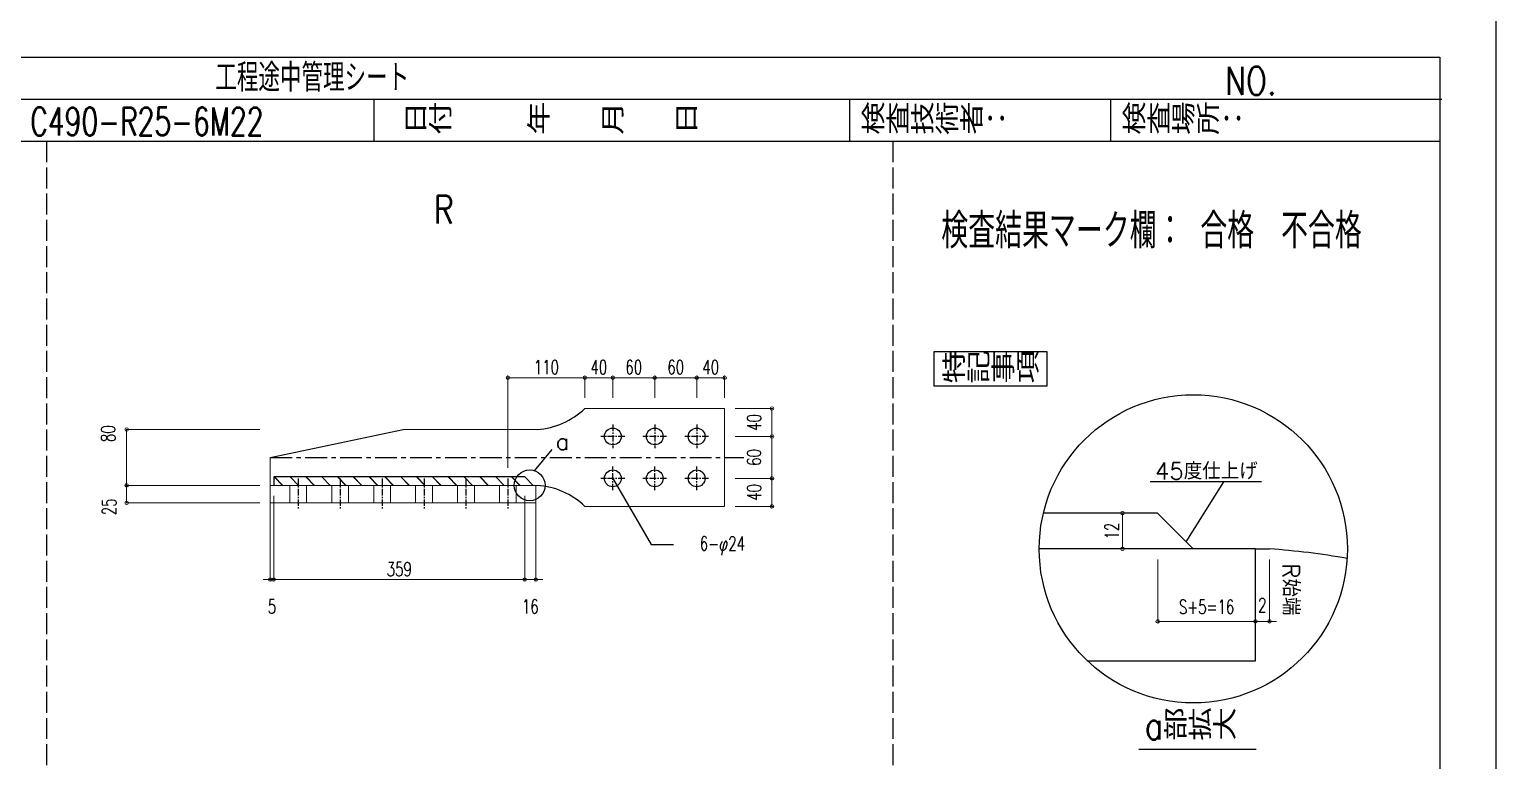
# Model space of a CAD drawing. Header units: millimetres. Extents: x -4568 to 36914, y -114 to 17788.
# Drawn here: x 12456 to 14553, y 6042 to 7088 of the extents above; entities that cross this region are included whole.
import ezdxf
from ezdxf.enums import TextEntityAlignment as Align

# ---------------------------------------------------------------- set-up
doc = ezdxf.new("R2010")
doc.units = ezdxf.units.MM
doc.header["$LTSCALE"] = 5
for name, pattern in [('ACAD_ISO03W100', [30, 12, -18]), ('CENTER1', [10, 6.25, -1.25, 1.25, -1.25]), ('DASHED', [7.5, 6, -1.5]), ('JIS_08_50', [53, 50, -1.125, 0.75, -1.125])]:
    doc.linetypes.add(name, pattern=pattern)
doc.layers.get('0').update_dxf_attribs({"color": 255})
doc.layers.get('DEFPOINTS').update_dxf_attribs({"color": 255})
for name, color, linetype in [('CENTER', 2, 'JIS_08_50'), ('LAYER6', 7, 'Continuous'), ('寸法', 4, 'Continuous'), ('溶接', 241, 'Continuous'), ('補助線', 7, 'ACAD_ISO03W100'), ('金物', 142, 'Continuous')]:
    doc.layers.add(name, color=color, linetype=linetype)
doc.styles.add('KANJI', font='simplex.shx', dxfattribs={"width": 0.7, "bigfont": 'extfont2.shx'})
doc.styles.get("Standard").update_dxf_attribs({"font": 'simplex.shx', "width": 0.7, "height": 2.5, "bigfont": '@extfont2.shx'})
doc.styles.add('SUNPOU', font='simplex.shx', dxfattribs={"width": 0.7, "bigfont": 'extfont2.shx'})
doc.dimstyles.new('一般寸法-小さめ', dxfattribs={"dimscale": 10, "dimtxt": 2, "dimasz": 0.5, "dimexe": 0.125, "dimexo": 1.5, "dimgap": 0.5, "dimtad": 1, "dimtxsty": 'KANJI', "dimblk": 'ORIGIN', "dimcen": 0, "dimclrd": 256, "dimclre": 256, "dimclrt": 256, "dimadec": 0, "dimazin": 0, "dimtfac": 1, "dimtmove": 2, "dimatfit": 2, "dimfxl": 0, "dimtolj": 2, "dimlwd": 5, "dimlwe": 5, "dimarcsym": 0})

# ---------------------------------------------------------------- blocks, each defined once
blk = doc.blocks.new('_Origin')
at = {"color": 0, "linetype": 'ByBlock', "lineweight": -2}
blk.add_line((0, 0), (-1, 0), dxfattribs=at)
blk.add_circle((0, 0), 0.5, dxfattribs=at)
blk = doc.blocks.new('*D817')
at = {"layer": 'DEFPOINTS', "color": 0, "ltscale": 4, "transparency": 16777216}
for p in [(14069.7, 6344.9), (14209.7, 6344.9), (14209.7, 6241.2)]:
    blk.add_point(p, dxfattribs=at)
at = {"layer": '寸法', "lineweight": 5, "ltscale": 4, "transparency": 16777216}
for p, q in [((14069.7, 6329.9), (14069.7, 6239.9)), ((14209.7, 6329.9), (14209.7, 6239.9)), ((14074.7, 6241.2), (14204.7, 6241.2))]:
    blk.add_line(p, q, dxfattribs=at)
at = {"layer": '寸法', "lineweight": 5, "ltscale": 4, "transparency": 16777216, "xscale": 5, "yscale": 5, "zscale": 5, "rotation": 180}
blk.add_blockref('_Origin', (14069.7, 6241.2), dxfattribs=at)
at = {"layer": '寸法', "lineweight": 5, "ltscale": 4, "transparency": 16777216, "xscale": 5, "yscale": 5, "zscale": 5}
blk.add_blockref('_Origin', (14209.7, 6241.2), dxfattribs=at)
at = {"layer": '寸法', "ltscale": 4, "transparency": 16777216, "insert": (14139.7, 6262), "char_height": 20, "attachment_point": 5, "style": 'KANJI'}
blk.add_mtext('\\A2;S+5=16', dxfattribs=at)
blk = doc.blocks.new('*D818')
at = {"layer": 'DEFPOINTS', "color": 0, "ltscale": 4, "transparency": 16777216}
for p in [(14209.7, 6344.9), (14229.7, 6344.9), (14229.7, 6241.2)]:
    blk.add_point(p, dxfattribs=at)
at = {"layer": '寸法', "lineweight": 5, "ltscale": 4, "transparency": 16777216}
for p, q in [((14209.7, 6329.9), (14209.7, 6239.9)), ((14229.7, 6329.9), (14229.7, 6239.9)), ((14204.7, 6241.2), (14199.7, 6241.2)), ((14209.7, 6241.2), (14229.7, 6241.2)), ((14234.7, 6241.2), (14239.7, 6241.2))]:
    blk.add_line(p, q, dxfattribs=at)
at = {"layer": '寸法', "lineweight": 5, "ltscale": 4, "transparency": 16777216, "xscale": 5, "yscale": 5, "zscale": 5}
blk.add_blockref('_Origin', (14209.7, 6241.2), dxfattribs=at)
at = {"layer": '寸法', "lineweight": 5, "ltscale": 4, "transparency": 16777216, "xscale": 5, "yscale": 5, "zscale": 5, "rotation": 180}
blk.add_blockref('_Origin', (14229.7, 6241.2), dxfattribs=at)
at = {"layer": '寸法', "ltscale": 4, "transparency": 16777216, "insert": (14219.3, 6264.2), "char_height": 20, "attachment_point": 5, "style": 'KANJI'}
blk.add_mtext('\\A2;2', dxfattribs=at)
blk = doc.blocks.new('*D819')
at = {"layer": 'DEFPOINTS', "color": 0, "linetype": 'Continuous', "transparency": 16777216}
for p in [(14069.7, 6395.9), (14019.3, 6344.9), (14069.7, 6344.9)]:
    blk.add_point(p, dxfattribs=at)
at = {"layer": '寸法', "linetype": 'Continuous', "lineweight": 5, "transparency": 16777216}
for p, q in [((14054.7, 6395.9), (14018, 6395.9)), ((14019.3, 6390.9), (14019.3, 6349.9)), ((14054.7, 6344.9), (14018, 6344.9))]:
    blk.add_line(p, q, dxfattribs=at)
at = {"layer": '寸法', "linetype": 'Continuous', "lineweight": 5, "transparency": 16777216, "xscale": 5, "yscale": 5, "zscale": 5}
for p, rotation in [((14019.3, 6395.9), 90), ((14019.3, 6344.9), 270)]:
    blk.add_blockref('_Origin', p, dxfattribs=dict(at, rotation=rotation))
at = {"layer": '寸法', "linetype": 'Continuous', "transparency": 16777216, "insert": (14004.3, 6370.4), "char_height": 20, "attachment_point": 5, "rotation": 90, "style": 'KANJI'}
blk.add_mtext('\\A2;12', dxfattribs=at)
blk = doc.blocks.new('*D872')
at = {"layer": 'DEFPOINTS', "color": 0, "transparency": 16777216}
for p in [(13140.3, 6589.7), (13250.3, 6547.2), (13140.3, 6445.7)]:
    blk.add_point(p, dxfattribs=at)
at = {"layer": '寸法', "lineweight": 5, "transparency": 16777216}
for p, q in [((13140.3, 6460.7), (13140.3, 6591)), ((13245.3, 6589.7), (13145.3, 6589.7)), ((13250.3, 6562.2), (13250.3, 6591))]:
    blk.add_line(p, q, dxfattribs=at)
at = {"layer": '寸法', "lineweight": 5, "transparency": 16777216, "xscale": 5, "yscale": 5, "zscale": 5, "rotation": 180}
blk.add_blockref('_Origin', (13140.3, 6589.7), dxfattribs=at)
at = {"layer": '寸法', "lineweight": 5, "transparency": 16777216, "xscale": 5, "yscale": 5, "zscale": 5}
blk.add_blockref('_Origin', (13250.3, 6589.7), dxfattribs=at)
at = {"layer": '寸法', "linetype": 'Continuous', "transparency": 16777216, "insert": (13195.3, 6604.7), "char_height": 20, "attachment_point": 5, "style": 'KANJI'}
blk.add_mtext('\\A2;110', dxfattribs=at)
blk = doc.blocks.new('*D873')
at = {"layer": 'DEFPOINTS', "color": 0, "transparency": 16777216}
for p in [(12594.9, 6515.7), (12800.3, 6515.7), (12800.3, 6435.7)]:
    blk.add_point(p, dxfattribs=at)
at = {"layer": '寸法', "lineweight": 5, "transparency": 16777216}
for p, q in [((12785.3, 6515.7), (12593.6, 6515.7)), ((12594.9, 6440.7), (12594.9, 6510.7)), ((12785.3, 6435.7), (12593.6, 6435.7))]:
    blk.add_line(p, q, dxfattribs=at)
at = {"layer": '寸法', "lineweight": 5, "transparency": 16777216, "xscale": 5, "yscale": 5, "zscale": 5}
for p, rotation in [((12594.9, 6515.7), 90), ((12594.9, 6435.7), 270)]:
    blk.add_blockref('_Origin', p, dxfattribs=dict(at, rotation=rotation))
at = {"layer": '寸法', "transparency": 16777216, "insert": (12568.6, 6509.7), "char_height": 20, "attachment_point": 5, "rotation": 90, "style": 'KANJI'}
blk.add_mtext('\\A2;80', dxfattribs=at)
blk = doc.blocks.new('*D879')
at = {"layer": 'DEFPOINTS', "color": 0, "transparency": 16777216}
for p in [(12594.9, 6435.7), (12800.3, 6435.7), (12800.3, 6410.7)]:
    blk.add_point(p, dxfattribs=at)
at = {"layer": '寸法', "lineweight": 5, "transparency": 16777216}
for p, q in [((12785.3, 6435.7), (12593.6, 6435.7)), ((12594.9, 6415.7), (12594.9, 6430.7)), ((12785.3, 6410.7), (12593.6, 6410.7))]:
    blk.add_line(p, q, dxfattribs=at)
at = {"layer": '寸法', "lineweight": 5, "transparency": 16777216, "xscale": 5, "yscale": 5, "zscale": 5}
for p, rotation in [((12594.9, 6435.7), 90), ((12594.9, 6410.7), 270)]:
    blk.add_blockref('_Origin', p, dxfattribs=dict(at, rotation=rotation))
at = {"layer": '寸法', "transparency": 16777216, "insert": (12569.9, 6405), "char_height": 20, "attachment_point": 5, "rotation": 90, "style": 'KANJI'}
blk.add_mtext('\\A2;25', dxfattribs=at)
blk = doc.blocks.new('*D874')
at = {"layer": 'DEFPOINTS', "color": 0, "transparency": 16777216}
for p in [(13450.3, 6545.7), (13450.3, 6505.7), (13518, 6505.7)]:
    blk.add_point(p, dxfattribs=at)
at = {"layer": '寸法', "lineweight": 5, "transparency": 16777216}
for p, q in [((13465.3, 6545.7), (13519.2, 6545.7)), ((13518, 6540.7), (13518, 6510.7)), ((13465.3, 6505.7), (13519.2, 6505.7))]:
    blk.add_line(p, q, dxfattribs=at)
at = {"layer": '寸法', "lineweight": 5, "transparency": 16777216, "xscale": 5, "yscale": 5, "zscale": 5}
for p, rotation in [((13518, 6545.7), 90), ((13518, 6505.7), 270)]:
    blk.add_blockref('_Origin', p, dxfattribs=dict(at, rotation=rotation))
at = {"layer": '寸法', "transparency": 16777216, "insert": (13492.6, 6525.7), "char_height": 20, "attachment_point": 5, "rotation": 90, "style": 'KANJI'}
blk.add_mtext('\\A2;40', dxfattribs=at)
blk = doc.blocks.new('*D875')
at = {"layer": 'DEFPOINTS', "color": 0, "transparency": 16777216}
for p in [(13450.3, 6445.7), (13450.3, 6405.7), (13518, 6405.7)]:
    blk.add_point(p, dxfattribs=at)
at = {"layer": '寸法', "lineweight": 5, "transparency": 16777216}
for p, q in [((13465.3, 6445.7), (13519.2, 6445.7)), ((13518, 6440.7), (13518, 6410.7)), ((13465.3, 6405.7), (13519.2, 6405.7))]:
    blk.add_line(p, q, dxfattribs=at)
at = {"layer": '寸法', "lineweight": 5, "transparency": 16777216, "xscale": 5, "yscale": 5, "zscale": 5}
for p, rotation in [((13518, 6445.7), 90), ((13518, 6405.7), 270)]:
    blk.add_blockref('_Origin', p, dxfattribs=dict(at, rotation=rotation))
at = {"layer": '寸法', "transparency": 16777216, "insert": (13492.6, 6425.7), "char_height": 20, "attachment_point": 5, "rotation": 90, "style": 'KANJI'}
blk.add_mtext('\\A2;40', dxfattribs=at)
blk = doc.blocks.new('*D867')
at = {"layer": 'DEFPOINTS', "color": 0, "transparency": 16777216}
for p in [(13290.3, 6589.7), (13250.3, 6545.7), (13290.3, 6545.7)]:
    blk.add_point(p, dxfattribs=at)
at = {"layer": '寸法', "lineweight": 5, "transparency": 16777216}
for p, q in [((13250.3, 6560.7), (13250.3, 6591)), ((13255.3, 6589.7), (13285.3, 6589.7)), ((13290.3, 6560.7), (13290.3, 6591))]:
    blk.add_line(p, q, dxfattribs=at)
at = {"layer": '寸法', "lineweight": 5, "transparency": 16777216, "xscale": 5, "yscale": 5, "zscale": 5, "rotation": 180}
blk.add_blockref('_Origin', (13250.3, 6589.7), dxfattribs=at)
at = {"layer": '寸法', "lineweight": 5, "transparency": 16777216, "xscale": 5, "yscale": 5, "zscale": 5}
blk.add_blockref('_Origin', (13290.3, 6589.7), dxfattribs=at)
at = {"layer": '寸法', "transparency": 16777216, "insert": (13270.3, 6604.7), "char_height": 20, "attachment_point": 5, "style": 'KANJI'}
blk.add_mtext('\\A2;40', dxfattribs=at)
blk = doc.blocks.new('*D868')
at = {"layer": 'DEFPOINTS', "color": 0, "transparency": 16777216}
for p in [(13410.3, 6589.7), (13350.3, 6545.7), (13410.3, 6545.7)]:
    blk.add_point(p, dxfattribs=at)
at = {"layer": '寸法', "lineweight": 5, "transparency": 16777216}
for p, q in [((13350.3, 6560.7), (13350.3, 6591)), ((13355.3, 6589.7), (13405.3, 6589.7)), ((13410.3, 6560.7), (13410.3, 6591))]:
    blk.add_line(p, q, dxfattribs=at)
at = {"layer": '寸法', "lineweight": 5, "transparency": 16777216, "xscale": 5, "yscale": 5, "zscale": 5, "rotation": 180}
blk.add_blockref('_Origin', (13350.3, 6589.7), dxfattribs=at)
at = {"layer": '寸法', "lineweight": 5, "transparency": 16777216, "xscale": 5, "yscale": 5, "zscale": 5}
blk.add_blockref('_Origin', (13410.3, 6589.7), dxfattribs=at)
at = {"layer": '寸法', "transparency": 16777216, "insert": (13380.3, 6604.7), "char_height": 20, "attachment_point": 5, "style": 'KANJI'}
blk.add_mtext('\\A2;60', dxfattribs=at)
blk = doc.blocks.new('*D869')
at = {"layer": 'DEFPOINTS', "color": 0, "transparency": 16777216}
for p in [(13350.3, 6589.7), (13290.3, 6545.7), (13350.3, 6545.7)]:
    blk.add_point(p, dxfattribs=at)
at = {"layer": '寸法', "lineweight": 5, "transparency": 16777216}
for p, q in [((13290.3, 6560.7), (13290.3, 6591)), ((13295.3, 6589.7), (13345.3, 6589.7)), ((13350.3, 6560.7), (13350.3, 6591))]:
    blk.add_line(p, q, dxfattribs=at)
at = {"layer": '寸法', "lineweight": 5, "transparency": 16777216, "xscale": 5, "yscale": 5, "zscale": 5, "rotation": 180}
blk.add_blockref('_Origin', (13290.3, 6589.7), dxfattribs=at)
at = {"layer": '寸法', "lineweight": 5, "transparency": 16777216, "xscale": 5, "yscale": 5, "zscale": 5}
blk.add_blockref('_Origin', (13350.3, 6589.7), dxfattribs=at)
at = {"layer": '寸法', "transparency": 16777216, "insert": (13320.3, 6604.7), "char_height": 20, "attachment_point": 5, "style": 'KANJI'}
blk.add_mtext('\\A2;60', dxfattribs=at)
blk = doc.blocks.new('*D870')
at = {"layer": 'DEFPOINTS', "color": 0, "transparency": 16777216}
for p in [(13450.3, 6589.7), (13410.3, 6545.7), (13450.3, 6545.7)]:
    blk.add_point(p, dxfattribs=at)
at = {"layer": '寸法', "lineweight": 5, "transparency": 16777216}
for p, q in [((13410.3, 6560.7), (13410.3, 6591)), ((13415.3, 6589.7), (13445.3, 6589.7)), ((13450.3, 6560.7), (13450.3, 6591))]:
    blk.add_line(p, q, dxfattribs=at)
at = {"layer": '寸法', "lineweight": 5, "transparency": 16777216, "xscale": 5, "yscale": 5, "zscale": 5, "rotation": 180}
blk.add_blockref('_Origin', (13410.3, 6589.7), dxfattribs=at)
at = {"layer": '寸法', "lineweight": 5, "transparency": 16777216, "xscale": 5, "yscale": 5, "zscale": 5}
blk.add_blockref('_Origin', (13450.3, 6589.7), dxfattribs=at)
at = {"layer": '寸法', "transparency": 16777216, "insert": (13430.3, 6604.7), "char_height": 20, "attachment_point": 5, "style": 'KANJI'}
blk.add_mtext('\\A2;40', dxfattribs=at)
blk = doc.blocks.new('*D871')
at = {"layer": 'DEFPOINTS', "color": 0, "transparency": 16777216}
for p in [(13450.3, 6505.7), (13450.3, 6445.7), (13518, 6445.7)]:
    blk.add_point(p, dxfattribs=at)
at = {"layer": '寸法', "lineweight": 5, "transparency": 16777216}
for p, q in [((13465.3, 6505.7), (13519.2, 6505.7)), ((13518, 6500.7), (13518, 6450.7)), ((13465.3, 6445.7), (13519.2, 6445.7))]:
    blk.add_line(p, q, dxfattribs=at)
at = {"layer": '寸法', "lineweight": 5, "transparency": 16777216, "xscale": 5, "yscale": 5, "zscale": 5}
for p, rotation in [((13518, 6505.7), 90), ((13518, 6445.7), 270)]:
    blk.add_blockref('_Origin', p, dxfattribs=dict(at, rotation=rotation))
at = {"layer": '寸法', "linetype": 'Continuous', "transparency": 16777216, "insert": (13492.3, 6475.7), "char_height": 20, "attachment_point": 5, "rotation": 90, "style": 'KANJI'}
blk.add_mtext('\\A2;60', dxfattribs=at)
blk = doc.blocks.new('*D876')
at = {"layer": 'DEFPOINTS', "color": 0, "linetype": 'Continuous', "transparency": 16777216}
for p in [(12800.3, 6435.7), (12805.3, 6416.7), (12805.3, 6301)]:
    blk.add_point(p, dxfattribs=at)
at = {"layer": '寸法', "linetype": 'Continuous', "lineweight": 5, "transparency": 16777216}
for p, q in [((12800.3, 6420.7), (12800.3, 6299.8)), ((12805.3, 6401.7), (12805.3, 6299.8)), ((12795.3, 6301), (12790.3, 6301)), ((12800.3, 6301), (12805.3, 6301)), ((12810.3, 6301), (12815.3, 6301))]:
    blk.add_line(p, q, dxfattribs=at)
at = {"layer": '寸法', "linetype": 'Continuous', "lineweight": 5, "transparency": 16777216, "xscale": 5, "yscale": 5, "zscale": 5}
blk.add_blockref('_Origin', (12800.3, 6301), dxfattribs=at)
at = {"layer": '寸法', "linetype": 'Continuous', "lineweight": 5, "transparency": 16777216, "xscale": 5, "yscale": 5, "zscale": 5, "rotation": 180}
blk.add_blockref('_Origin', (12805.3, 6301), dxfattribs=at)
at = {"layer": '寸法', "linetype": 'Continuous', "transparency": 16777216, "insert": (12802.8, 6262.3), "char_height": 20, "attachment_point": 5, "style": 'KANJI'}
blk.add_mtext('\\A2;5', dxfattribs=at)
blk = doc.blocks.new('*D877')
at = {"layer": 'DEFPOINTS', "color": 0, "linetype": 'Continuous', "transparency": 16777216}
for p in [(12805.3, 6435.7), (13164.3, 6435.7), (13164.3, 6301)]:
    blk.add_point(p, dxfattribs=at)
at = {"layer": '寸法', "linetype": 'Continuous', "lineweight": 5, "transparency": 16777216}
for p, q in [((12805.3, 6420.7), (12805.3, 6299.8)), ((13164.3, 6420.7), (13164.3, 6299.8)), ((12810.3, 6301), (13159.3, 6301))]:
    blk.add_line(p, q, dxfattribs=at)
at = {"layer": '寸法', "linetype": 'Continuous', "lineweight": 5, "transparency": 16777216, "xscale": 5, "yscale": 5, "zscale": 5, "rotation": 180}
blk.add_blockref('_Origin', (12805.3, 6301), dxfattribs=at)
at = {"layer": '寸法', "linetype": 'Continuous', "lineweight": 5, "transparency": 16777216, "xscale": 5, "yscale": 5, "zscale": 5}
blk.add_blockref('_Origin', (13164.3, 6301), dxfattribs=at)
at = {"layer": '寸法', "linetype": 'Continuous', "transparency": 16777216, "insert": (12984.8, 6316), "char_height": 20, "attachment_point": 5, "style": 'KANJI'}
blk.add_mtext('\\A2;359', dxfattribs=at)
blk = doc.blocks.new('*D878')
at = {"layer": 'DEFPOINTS', "color": 0, "linetype": 'Continuous', "transparency": 16777216}
for p in [(13164.3, 6435.7), (13180.3, 6435.7), (13180.3, 6301)]:
    blk.add_point(p, dxfattribs=at)
at = {"layer": '寸法', "linetype": 'Continuous', "lineweight": 5, "transparency": 16777216}
for p, q in [((13164.3, 6420.7), (13164.3, 6299.8)), ((13180.3, 6420.7), (13180.3, 6299.8)), ((13159.3, 6301), (13154.3, 6301)), ((13164.3, 6301), (13180.3, 6301)), ((13185.3, 6301), (13190.3, 6301))]:
    blk.add_line(p, q, dxfattribs=at)
at = {"layer": '寸法', "linetype": 'Continuous', "lineweight": 5, "transparency": 16777216, "xscale": 5, "yscale": 5, "zscale": 5}
blk.add_blockref('_Origin', (13164.3, 6301), dxfattribs=at)
at = {"layer": '寸法', "linetype": 'Continuous', "lineweight": 5, "transparency": 16777216, "xscale": 5, "yscale": 5, "zscale": 5, "rotation": 180}
blk.add_blockref('_Origin', (13180.3, 6301), dxfattribs=at)
at = {"layer": '寸法', "linetype": 'Continuous', "transparency": 16777216, "insert": (13172.3, 6262.3), "char_height": 20, "attachment_point": 5, "style": 'KANJI'}
blk.add_mtext('\\A2;16', dxfattribs=at)

msp = doc.modelspace()

# ---------------------------------------------------------------- hatches: boundary and pattern name
at = {"layer": '溶接', "ltscale": 6}
h = msp.add_hatch(dxfattribs=at)
h.set_pattern_fill('JIS_LC_20', color=256, scale=0.8, angle=90)
h.set_pattern_definition([(135, (10896.325, 3356.727), (-11.31371, -11.31371), []), (135, (10896.325, 3357.047), (-11.31371, -11.31371), [])])
h.paths.add_polyline_path([(12984.325, 6435.727), (12805.325, 6435.727), (12805.325, 6447.727), (12984.325, 6447.727)])
h.paths.add_polyline_path([(13164.325, 6435.727), (12984.325, 6435.727), (12984.325, 6447.727), (13164.325, 6447.727)])
h.paths.add_polyline_path([(13162.325, 6435.727), (13164.325, 6441.727)], flags=17)

# ---------------------------------------------------------------- linework, layer by layer
at = {"linetype": 'Continuous', "lineweight": -3}
for p, q in [((11272, 6988), (14476, 6988)), ((12949.183, 6928), (12949.183, 6988)), ((13629.183, 6928), (13629.183, 6988)), ((14002.483, 6928), (14002.483, 6988)), ((11269.183, 6928), (14473.183, 6928))]:
    msp.add_line(p, q, dxfattribs=at)
at = {"linetype": 'DASHED', "lineweight": -3}
for p, q in [((12480.082, 6928), (12480.082, 5452)), ((13690.981, 6928), (13690.981, 5452))]:
    msp.add_line(p, q, dxfattribs=at)
at = {"linetype": 'Continuous', "lineweight": -3}
for points in [[(11189.183, 7128), (14553.183, 7128), (14553.183, 4752), (11189.183, 4752)], [(11269.183, 7048), (14473.183, 7048), (14473.183, 4832), (11269.183, 4832)]]:
    msp.add_lwpolyline(points, close=True, dxfattribs=at)
at = {"layer": 'CENTER', "linetype": 'CENTER1'}
msp.add_line((12800.325, 6475.727), (13477.979, 6475.727), dxfattribs=at)
at = {"layer": '寸法', "linetype": 'CENTER1', "ltscale": 0.3}
for p, q in [((13307.325, 6505.727), (13273.325, 6505.727)), ((13290.325, 6522.727), (13290.325, 6488.727)), ((13367.325, 6505.727), (13333.325, 6505.727)), ((13350.325, 6522.727), (13350.325, 6488.727)), ((13427.325, 6505.727), (13393.325, 6505.727)), ((13410.325, 6522.727), (13410.325, 6488.727)), ((13290.325, 6428.727), (13290.325, 6462.727)), ((13350.325, 6428.727), (13350.325, 6462.727)), ((13410.325, 6428.727), (13410.325, 6462.727)), ((12840.325, 6445.727), (12840.325, 6400.727)), ((12900.325, 6445.727), (12900.325, 6400.727)), ((12960.325, 6445.727), (12960.325, 6400.727)), ((13020.325, 6445.727), (13020.325, 6400.727)), ((13080.325, 6445.727), (13080.325, 6400.727)), ((13140.325, 6445.727), (13140.325, 6400.727)), ((13307.325, 6445.727), (13273.325, 6445.727)), ((13367.325, 6445.727), (13333.325, 6445.727)), ((13427.325, 6445.727), (13393.325, 6445.727))]:
    msp.add_line(p, q, dxfattribs=at)
at = {"layer": '寸法', "ltscale": 4}
for p, q in [((13178.431, 6456.624), (13203.468, 6487.011)), ((14218.27, 6441.029), (14059.149, 6441.029)), ((14110.473, 6355.083), (14164.138, 6441.029))]:
    msp.add_line(p, q, dxfattribs=at)
at = {"layer": '寸法'}
for p, q in [((13290.325, 6445.727), (13344.968, 6351.081)), ((13344.968, 6351.081), (13377.116, 6351.081)), ((14042.578, 6058.654), (14210.578, 6058.654))]:
    msp.add_line(p, q, dxfattribs=at)
at = {"layer": '寸法', "linetype": 'Continuous'}
msp.add_lwpolyline([(13749.398, 6578.083), (13911.761, 6578.083), (13911.761, 6626.827), (13749.398, 6626.827)], close=True, dxfattribs=at)
for centre, radius in [((14120.673, 6344.883), 220.401), ((13171.425, 6435.727), 22.04)]:
    msp.add_circle(centre, radius, dxfattribs=at)
at = {"layer": '溶接'}
for p, q in [((13164.325, 6447.727), (12805.325, 6447.727)), ((14069.673, 6395.883), (13906.254, 6395.883))]:
    msp.add_line(p, q, dxfattribs=at)
at = {"layer": '溶接', "linetype": 'Continuous'}
for p, q in [((12805.325, 6447.727), (12805.325, 6435.727)), ((13164.325, 6447.727), (13176.325, 6435.727))]:
    msp.add_line(p, q, dxfattribs=at)
at = {"layer": '溶接', "ltscale": 4}
msp.add_line((14069.673, 6395.883), (14120.673, 6344.883), dxfattribs=at)
at = {"layer": '補助線', "lineweight": 18}
for p, q in [((12828.325, 6410.727), (12828.325, 6435.727)), ((12852.325, 6410.727), (12852.325, 6435.727)), ((12888.325, 6410.727), (12888.325, 6435.727)), ((12912.325, 6410.727), (12912.325, 6435.727)), ((12948.325, 6410.727), (12948.325, 6435.727)), ((12972.325, 6410.727), (12972.325, 6435.727)), ((13008.325, 6410.727), (13008.325, 6435.727)), ((13032.325, 6410.727), (13032.325, 6435.727)), ((13068.325, 6410.727), (13068.325, 6435.727)), ((13092.325, 6410.727), (13092.325, 6435.727)), ((13128.325, 6410.727), (13128.325, 6435.727)), ((13152.325, 6410.727), (13152.325, 6435.727))]:
    msp.add_line(p, q, dxfattribs=at)
at = {"layer": '金物', "lineweight": 18}
for p, q in [((13450.325, 6545.727), (13250.325, 6545.727)), ((13450.325, 6405.727), (13450.325, 6545.727)), ((13182.325, 6515.727), (12990.325, 6515.727)), ((12800.325, 6475.727), (12800.325, 6435.727)), ((12800.325, 6435.727), (12800.325, 6410.727)), ((13182.325, 6435.727), (12800.325, 6435.727)), ((13180.325, 6410.727), (13180.325, 6435.727)), ((12800.325, 6410.727), (13180.325, 6410.727)), ((13450.325, 6405.727), (13250.325, 6405.727))]:
    msp.add_line(p, q, dxfattribs=at)
at = {"layer": '金物'}
msp.add_line((12800.325, 6475.727), (12990.325, 6515.727), dxfattribs=at)
at = {"layer": '金物', "color": 153}
for p, q in [((14209.673, 6344.883), (13900.272, 6344.883)), ((14209.673, 6184.883), (14209.673, 6344.883)), ((13969.093, 6184.883), (14209.673, 6184.883))]:
    msp.add_line(p, q, dxfattribs=at)
at = {"layer": '金物', "color": 153, "ltscale": 5}
msp.add_line((14209.673, 6344.883), (14229.673, 6344.883), dxfattribs=at)
at = {"layer": '金物', "ltscale": 2.5}
for centre in [(13290.325, 6505.727), (13350.325, 6505.727), (13410.325, 6505.727), (13290.325, 6445.727), (13350.325, 6445.727), (13410.325, 6445.727)]:
    msp.add_circle(centre, 12, dxfattribs=at)
at = {"layer": '金物', "ltscale": 2}
for centre, start, end in [((13174.535, 6625.451), 274.060941, 313.550946), ((13174.535, 6326.003), 46.449054, 85.939059)]:
    msp.add_arc(centre, 110, start, end, dxfattribs=at)
at = {"layer": '金物', "color": 153, "ltscale": 4}
msp.add_arc((14151.774, 5247.645), 1100, 80.112723, 85.939059, dxfattribs=at)

# ---------------------------------------------------------------- texts
at = {"layer": 'LAYER6', "color": 0, "linetype": 'Continuous', "lineweight": -3, "style": 'SUNPOU', "width": 0.7}
for s, height, p in [('工程途中管理シート', 40, (12721.829, 6998.926)), ('検査結果マーク欄： 合格\u3000不合格', 50, (13760.194, 6774.796))]:
    msp.add_text(s, height=height, dxfattribs=at).set_placement(p)
at = {"layer": 'LAYER6', "color": 0, "linetype": 'Continuous', "lineweight": -3, "width": 0.8}
for s, p in [('NO.', (14165.789, 6994.209)), ('日付\u3000\u3000\u3000年\u3000\u3000月\u3000\u3000日', (12990.402, 6938.926)), ('検査技術者：', (13644.926, 6938.926)), ('検査場所：', (14018.227, 6938.926)), ('R', (13034.132, 6810.216)), ('特記事項', (13760.194, 6583.433)), ('a部拡大', (14051.132, 6072.43))]:
    msp.add_text(s, height=40, dxfattribs=at).set_placement(p)
at = {"layer": 'LAYER6', "color": 0, "linetype": 'Continuous', "lineweight": -3, "insert": (12457.04, 6976.098), "char_height": 40, "width": 435.25964, "attachment_point": 1}
msp.add_mtext('C490-R25-6M22 ', dxfattribs=at)
at = {"layer": '寸法', "ltscale": 4, "style": 'SUNPOU'}
for s, p in [('a', (13228.212, 6498.511)), ('45度仕上げ', (14212.693, 6456.24))]:
    msp.add_text(s, height=24, dxfattribs=at).set_placement(p, align=Align.MIDDLE_RIGHT)
msp.add_text('R始端', height=24, rotation=270, dxfattribs=at).set_placement((14248.369, 6324.164))
at = {"layer": '寸法', "insert": (13479.503, 6362.805), "char_height": 20, "width": 98.97993, "attachment_point": 3}
msp.add_mtext('6-φ24', dxfattribs=at)

# ---------------------------------------------------------------- dimensions: what is measured, and where the dimension line sits
at = {"layer": '寸法'}
for base, p1, p2, picture, middle in [((13140.325, 6589.749), (13250.325, 6547.227), (13140.325, 6445.727), '*D872', (13195.325, 6604.749)), ((13290.325, 6589.749), (13250.325, 6545.727), (13290.325, 6545.727), '*D867', (13270.325, 6604.749)), ((13350.325, 6589.749), (13290.325, 6545.727), (13350.325, 6545.727), '*D869', (13320.325, 6604.749)), ((13410.325, 6589.749), (13350.325, 6545.727), (13410.325, 6545.727), '*D868', (13380.325, 6604.749)), ((13450.325, 6589.749), (13410.325, 6545.727), (13450.325, 6545.727), '*D870', (13430.325, 6604.749))]:
    dim = msp.add_linear_dim(base=base, p1=p1, p2=p2, dimstyle='一般寸法-小さめ', dxfattribs=at)
    dim.commit()
    dim.dimension.update_dxf_attribs({"geometry": picture, "text_midpoint": middle})
for base, p1, p2, angle, picture, middle in [((13517.979, 6505.727), (13450.325, 6545.727), (13450.325, 6505.727), 90, '*D874', (13492.573, 6525.727)), ((12594.898, 6515.727), (12800.325, 6435.727), (12800.325, 6515.727), 270, '*D873', (12568.648, 6509.654)), ((13517.979, 6445.727), (13450.325, 6505.727), (13450.325, 6445.727), 90, '*D871', (13492.277, 6475.727)), ((13517.979, 6405.727), (13450.325, 6445.727), (13450.325, 6405.727), 90, '*D875', (13492.573, 6425.727)), ((12594.898, 6435.727), (12800.325, 6410.727), (12800.325, 6435.727), 270, '*D879', (12569.898, 6404.971))]:
    dim = msp.add_linear_dim(base=base, p1=p1, p2=p2, angle=angle, dimstyle='一般寸法-小さめ', dxfattribs=at)
    dim.commit()
    dim.dimension.update_dxf_attribs({"geometry": picture, "text_midpoint": middle, "dimtype": 160})
at = {"layer": '寸法', "linetype": 'Continuous'}
for base, p1, p2, picture, middle in [((12805.325, 6301.042), (12800.325, 6435.727), (12805.325, 6416.727), '*D876', (12802.825, 6262.292)), ((13164.325, 6301.042), (12805.325, 6435.727), (13164.325, 6435.727), '*D877', (12984.825, 6316.042)), ((13180.325, 6301.042), (13164.325, 6435.727), (13180.325, 6435.727), '*D878', (13172.325, 6262.292))]:
    dim = msp.add_linear_dim(base=base, p1=p1, p2=p2, dimstyle='一般寸法-小さめ', dxfattribs=at)
    dim.commit()
    dim.dimension.update_dxf_attribs({"geometry": picture, "text_midpoint": middle})
dim = msp.add_linear_dim(base=(14019.296, 6344.883), p1=(14069.673, 6395.883), p2=(14069.673, 6344.883), angle=90, text='12', dimstyle='一般寸法-小さめ', dxfattribs=at)
dim.commit()
dim.dimension.update_dxf_attribs({"geometry": '*D819', "text_midpoint": (14004.296, 6370.383)})
at = {"layer": '寸法', "ltscale": 4}
dim = msp.add_linear_dim(base=(14209.673, 6241.194), p1=(14069.673, 6344.883), p2=(14209.673, 6344.883), text='S+5=16', dimstyle='一般寸法-小さめ', override={"dimlfac": 0.1}, dxfattribs=at)
dim.commit()
dim.dimension.update_dxf_attribs({"geometry": '*D817', "text_midpoint": (14139.673, 6262.009), "dimtype": 160})
dim = msp.add_linear_dim(base=(14229.673, 6241.194), p1=(14209.673, 6344.883), p2=(14229.673, 6344.883), dimstyle='一般寸法-小さめ', override={"dimlfac": 0.1}, dxfattribs=at)
dim.commit()
dim.dimension.update_dxf_attribs({"geometry": '*D818', "text_midpoint": (14219.294, 6264.206), "dimtype": 160})

doc.saveas('drawing.dxf')
